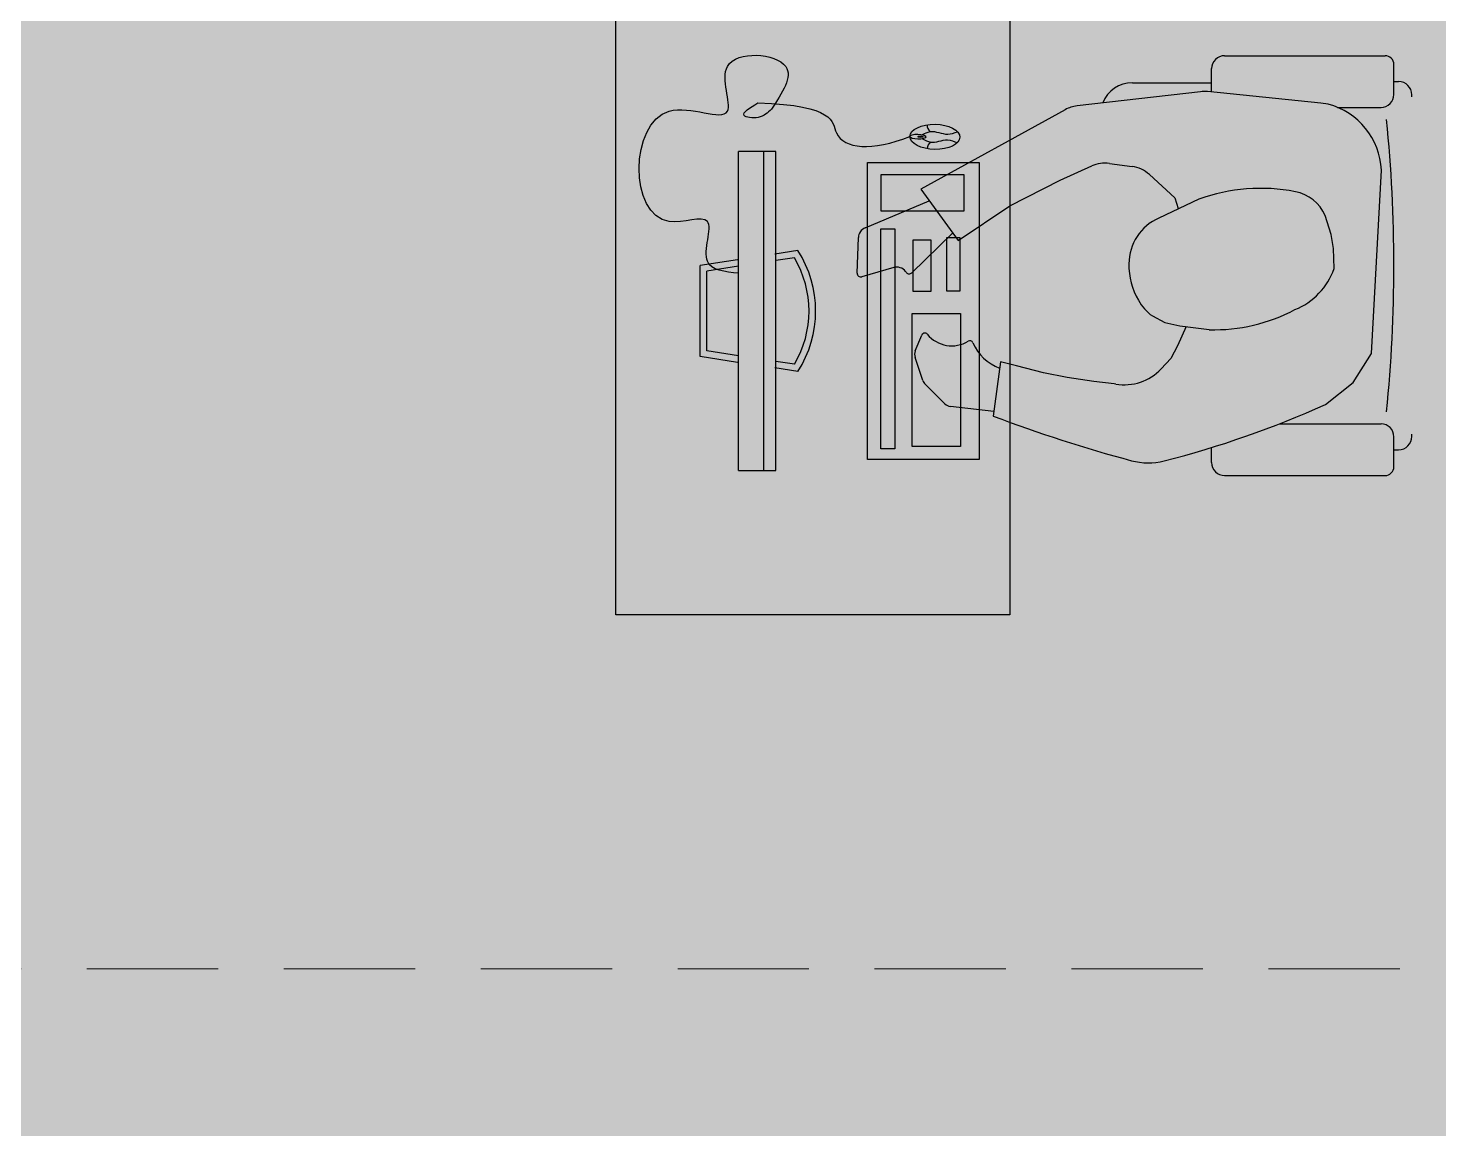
# Model space of a CAD drawing. Extents: x 11034434 to 11724204, y -4674497 to -3911811.
# Drawn here: x 11294931 to 11297080, y -4644385 to -4642710 of the extents above; entities that cross this region are included whole.
import ezdxf

# ---------------------------------------------------------------- set-up
doc = ezdxf.new("R2010")
doc.units = 0
doc.header["$MEASUREMENT"] = 0
doc.linetypes.add('HIDDEN', pattern=[0.375, 0.25, -0.125])
doc.layers.get('0').update_dxf_attribs({"color": 251, "linetype": 'CONTINUOUS'})
for name, color, linetype in [('BEAM', 251, 'CONTINUOUS'), ('HATCH', 251, 'CONTINUOUS'), ('HS', 251, 'CONTINUOUS')]:
    doc.layers.add(name, color=color, linetype=linetype)

msp = doc.modelspace()

# ---------------------------------------------------------------- hatches: boundary and pattern name
h = msp.add_hatch(color=256)
h.dxf.hatch_style = 1
edge = h.paths.add_edge_path()
edge.add_arc((11296313.84036042, -4642856.742873107), 13.2539179130793, 179.2598745010401, 229.4615277712808, ccw=False)
edge.add_ellipse((11296312.43441455, -4642874.902580813), major_axis=(38.00888260555163, -0.5258028167620996), ratio=0.5040939593623253, start_angle=468.5600004429119, end_angle=539.9999999930382)
edge.add_ellipse((11296286.45838957, -4642874.56269173), major_axis=(12.032857611418, -0.1859137336754344), ratio=0.3216880064047317, start_angle=1.1368683772161603e-13, end_angle=179.9999999586489, ccw=False)
edge.add_ellipse((11296286.45838957, -4642874.56269173), major_axis=(12.032857611418, -0.1859137336754344), ratio=0.3216880064047317, start_angle=179.9999999586489, end_angle=360, ccw=False)
edge.add_ellipse((11296312.43441455, -4642874.902580813), major_axis=(38.00888260555163, -0.5258028167620996), ratio=0.5040939593623253, start_angle=539.9999999930382, end_angle=612.3013535175419)
edge.add_arc((11296313.85899999, -4642893.186504807), 13.23356822491556, 128.5527937519682, 179.1747702921676, ccw=False)
edge.add_spline(control_points=[(11296305.61137066, -4642882.83740155), (11296313.9971631, -4642884.118709026), (11296328.44346566, -4642876.3978522), (11296341.68374401, -4642881.741969765), (11296346.54852407, -4642883.705520368)], knot_values=[0.4694720371276528, 0.4694720371276528, 0.4694720371276528, 0.4694720371276528, 1.407483953357447, 1.952313826482736, 1.952313826482736, 1.952313826482736, 1.952313826482736], degree=3, periodic=0)
edge.add_ellipse((11296312.43441455, -4642874.902580813), major_axis=(38.00888260555163, -0.5258028167620996), ratio=0.5040939593623253, start_angle=334.2319715187709, end_angle=385.7680284961758)
edge.add_spline(control_points=[(11296346.77897723, -4642867.046676793), (11296341.8648806, -4642868.871692962), (11296328.29915248, -4642873.909785427), (11296313.79321852, -4642865.550911838), (11296305.22586397, -4642866.815449277)], knot_values=[0.4506270724667458, 0.4506270724667458, 0.4506270724667458, 0.4506270724667458, 0.9954569455912964, 1.954670338081569, 1.954670338081569, 1.954670338081569, 1.954670338081569], degree=3, periodic=0)
h = msp.add_hatch(color=256)
h.dxf.hatch_style = 1
edge = h.paths.add_edge_path()
edge.add_ellipse((11296290.30954236, -4642874.74635471), major_axis=(4.098024485273234, -0.02806017541154832), ratio=0.2661020917250116, start_angle=0, end_angle=359.9999999999999)
h = msp.add_hatch(color=256)
h.dxf.hatch_style = 1
h.paths.add_polyline_path([(11296013.4486437, -4642897.180888363), (11296013.4486437, -4643383.180888098), (11296051.94456445, -4643383.180888098), (11296051.9445621, -4642897.18088818)])
h = msp.add_hatch(color=254)
h.dxf.hatch_style = 1
h.set_gradient(color1=(209, 209, 209), color2=(191, 191, 191), one_color=1, tint=0.75, name='INVCYLINDER')
h.paths.add_polyline_path([(11296070.1904852, -4643383.180888098), (11296051.94456445, -4643383.180888098), (11296051.9445621, -4642897.180888178), (11296070.1904852, -4642897.18088809)])
h = msp.add_hatch(color=256)
h.dxf.hatch_style = 1
h.paths.add_polyline_path([(11296230.63208733, -4642932.364436438), (11296230.63208733, -4642988.031259627), (11296356.47335861, -4642988.031259627), (11296356.47335861, -4642932.364436438)], flags=16)
h.paths.add_polyline_path([(11296277.66737508, -4643144.172094489), (11296277.66737508, -4643346.287254948), (11296351.35900264, -4643346.287254948), (11296351.35900264, -4643144.172094489)], flags=0)
h.paths.add_polyline_path([(11296229.91237528, -4643015.188528024), (11296229.91237527, -4643350.088862712), (11296251.33126268, -4643350.088862712), (11296251.33126268, -4643015.188528024)], flags=16)
h.paths.add_polyline_path([(11296209.56450852, -4642913.950368118), (11296209.56450852, -4643366.41140807), (11296379.96269035, -4643366.41140807), (11296379.96269035, -4642913.950368118)])
h.paths.add_polyline_path([(11296279.40868528, -4643031.823918518), (11296306.07815414, -4643031.823918518), (11296306.07815414, -4643110.59780083), (11296279.40868528, -4643110.59780083)], flags=0)
h.paths.add_polyline_path([(11296251.33126268, -4643350.088862712), (11296229.91237527, -4643350.088862712), (11296229.91237528, -4643015.188528024), (11296251.33126268, -4643015.188528024)], flags=0)
h.paths.add_polyline_path([(11296330.60460417, -4643028.132407188), (11296350.4202337, -4643028.132407188), (11296350.4202337, -4643110.183917616), (11296330.60460417, -4643110.183917616)], flags=16)
h.paths.add_polyline_path([(11296230.63208733, -4642988.031259627), (11296230.63208733, -4642932.364436438), (11296356.47335861, -4642932.364436438), (11296356.47335861, -4642988.031259627)], flags=0)
h.paths.add_polyline_path([(11296277.66737508, -4643144.172094489), (11296351.35900264, -4643144.172094489), (11296351.35900264, -4643346.287254948), (11296277.66737508, -4643346.287254948)], flags=16)
h.paths.add_polyline_path([(11296279.40868528, -4643031.823918518), (11296279.40868528, -4643110.59780083), (11296306.07815414, -4643110.59780083), (11296306.07815414, -4643031.823918518)], flags=16)
h = msp.add_hatch(color=254)
h.dxf.hatch_style = 1
h.set_gradient(color1=(209, 209, 209), color2=(191, 191, 191), one_color=1, tint=0.75, name='INVCYLINDER')
h.paths.add_polyline_path([(11296230.63208733, -4642932.364436438), (11296230.63208733, -4642988.031259627), (11296356.47335861, -4642988.031259627), (11296356.47335861, -4642932.364436438)])
h.paths.add_polyline_path([(11296277.66737508, -4643144.172094489), (11296277.66737508, -4643346.287254948), (11296351.35900264, -4643346.287254948), (11296351.35900264, -4643144.172094489)])
h.paths.add_polyline_path([(11296229.91237528, -4643015.188528024), (11296229.91237527, -4643350.088862712), (11296251.33126268, -4643350.088862712), (11296251.33126268, -4643015.188528024)])
h.paths.add_polyline_path([(11296279.40868528, -4643031.823918518), (11296279.40868528, -4643110.59780083), (11296306.07815414, -4643110.59780083), (11296306.07815414, -4643031.823918518)])
h.paths.add_polyline_path([(11296330.60460417, -4643028.132407188), (11296330.60460417, -4643110.183917616), (11296350.4202337, -4643110.183917616), (11296350.4202337, -4643028.132407188)])
h = msp.add_hatch(color=256)
h.dxf.hatch_style = 1
h.paths.add_polyline_path([(11296098.56140595, -4643059.180888092), (11296070.1904852, -4643063.476822613), (11296070.1904852, -4643216.884953575), (11296098.56140595, -4643221.180888096, 0.2729957282770792)])
edge = h.paths.add_edge_path()
edge.add_spline(control_points=[(11296013.4486437, -4643082.569514586), (11296001.65109135, -4643081.440073473), (11295989.85353899, -4643080.31063236), (11295980.79168833, -4643077.013618998)], knot_values=[0, 0, 0, 0, 28.67475405181993, 28.67475405181993, 28.67475405181993, 28.67475405181993], degree=3, periodic=0)
edge.add_line((11295980.79168833, -4643077.013618998), (11295964.82772295, -4643079.430888093))
edge.add_line((11295964.82772295, -4643079.430888093), (11295964.82772295, -4643200.930888093))
edge.add_line((11295964.82772295, -4643200.930888093), (11296013.4486437, -4643208.293084536))
edge.add_line((11296013.4486437, -4643208.293084536), (11296013.4486437, -4643082.569514586))
at = {"layer": 'HATCH', "ltscale": 500}
h = msp.add_hatch(color=251, dxfattribs=at)
h.dxf.hatch_style = 1
h.paths.add_polyline_path([(11284390.66743924, -4648801.970135776), (11284690.66743953, -4648801.970135776), (11284690.66743953, -4649701.970135774), (11284390.66743924, -4649701.970135774)])
h.paths.add_polyline_path([(11327800.66743947, -4652666.970135772), (11328700.66743918, -4652666.970135772), (11328700.66743918, -4652966.970135771), (11327800.66743947, -4652966.970135771)])
h.paths.add_polyline_path([(11302215.66743951, -4658731.970135761), (11302515.66743921, -4658731.970135761), (11302515.66743921, -4659631.971005393), (11302215.66743951, -4659631.971005393)])
h.paths.add_polyline_path([(11324600.66743918, -4658731.970135761), (11325200.66743918, -4658731.970135761), (11325200.66743918, -4659031.970135761), (11324600.66743918, -4659031.970135761)])
h.paths.add_polyline_path([(11280960.66743954, -4640611.970135786), (11281710.66743954, -4640611.970135786), (11281710.66743954, -4640911.970135787), (11280960.66743954, -4640911.970135787)])
h.paths.add_polyline_path([(11280960.66743954, -4644141.97013578), (11281860.66743954, -4644141.97013578), (11281860.66743954, -4644441.970135782), (11280960.66743954, -4644441.970135782)])
h.paths.add_polyline_path([(11317942.4065698, -4658631.970135763), (11318770.66743949, -4658631.970135763), (11318770.66743949, -4658931.970135761), (11317942.4065698, -4658931.970135761)])
h.paths.add_polyline_path([(11294185.66743952, -4658031.969266132), (11294485.66743952, -4658031.969266132), (11294485.66743952, -4658931.970135761), (11294185.66743952, -4658931.970135761)])
h.paths.add_polyline_path([(11288015.66743923, -4658181.969266132), (11288315.66743953, -4658181.969266132), (11288315.66743953, -4658931.970135761), (11288015.66743923, -4658931.970135761)])
h.paths.add_polyline_path([(11287690.66743953, -4658956.970135761), (11287990.66743953, -4658956.970135761), (11287990.66743953, -4659706.971005393), (11287690.66743953, -4659706.971005393)])
h.paths.add_polyline_path([(11280960.66743954, -4629741.970135801), (11281710.66743954, -4629741.970135801), (11281710.66743954, -4630041.970135801), (11280960.66743954, -4630041.970135801)])
h.paths.add_polyline_path([(11327800.66743947, -4629741.970135802), (11328700.66743917, -4629741.970135802), (11328700.66743917, -4630041.970135801), (11327800.66743947, -4630041.970135801)])
h.paths.add_polyline_path([(11280860.66743954, -4648801.970135776), (11281160.66743924, -4648801.970135776), (11281160.66743924, -4649701.970135774), (11280860.66743954, -4649701.970135774)])
h.paths.add_polyline_path([(11287690.66743953, -4658181.969266132), (11287990.66743953, -4658181.969266132), (11287990.66743953, -4658931.970135761), (11287690.66743953, -4658931.970135761)])
h.paths.add_polyline_path([(11327700.66743918, -4616011.970135822), (11328000.66743948, -4616011.970135822), (11328000.66743948, -4615033.70926629), (11327700.66743918, -4615033.70926629)])
h.paths.add_polyline_path([(11280960.66743954, -4637011.970135792), (11281710.66743954, -4637011.970135792), (11281710.66743954, -4637311.970135792), (11280960.66743954, -4637311.970135792)])
h.paths.add_polyline_path([(11309415.6674395, -4658731.970135761), (11309715.6674395, -4658731.970135761), (11309715.6674395, -4659631.971005393), (11309415.6674395, -4659631.971005393)])
h.paths.add_polyline_path([(11327800.66743947, -4609781.970135829), (11328700.66743918, -4609781.970135829), (11328700.66743918, -4610081.970135828), (11327800.66743947, -4610081.970135828)])
h.paths.add_polyline_path([(11327800.66743947, -4626141.970135807), (11328700.66743917, -4626141.970135807), (11328700.66743917, -4626441.970135807), (11327800.66743947, -4626441.970135807)])
h.paths.add_polyline_path([(11280960.66743954, -4633411.970135795), (11281710.66743954, -4633411.970135795), (11281710.66743954, -4633711.970135797), (11280960.66743954, -4633711.970135797)])
h.paths.add_polyline_path([(11313015.6674392, -4652701.97013577), (11313315.6674395, -4652701.97013577), (11313315.6674395, -4653601.971005402), (11313015.6674392, -4653601.971005402)])
h.paths.add_polyline_path([(11327800.66743947, -4633411.970135797), (11328700.66743918, -4633411.970135797), (11328700.66743918, -4633711.970135797), (11327800.66743947, -4633711.970135797)])
h.paths.add_polyline_path([(11286005.66743953, -4619011.970135817), (11286305.66743923, -4619011.970135817), (11286305.66743923, -4619611.971005449), (11286005.66743953, -4619611.971005449)])
h.paths.add_polyline_path([(11280960.66743958, -4619011.970135817), (11281860.66743954, -4619011.970135817), (11281860.66743954, -4619311.970135817), (11280960.66743958, -4619311.970135817)])
h.paths.add_polyline_path([(11327800.66743948, -4619011.970135817), (11328600.66743918, -4619011.970135817), (11328600.66743918, -4619311.970135817), (11327800.66743948, -4619311.970135817)])
h.paths.add_polyline_path([(11324600.66743918, -4647741.970135778), (11325299.56749608, -4647741.970135778), (11325299.56749608, -4648041.970135776), (11324600.66743918, -4648041.970135776)])
h.paths.add_polyline_path([(11321770.66743948, -4658631.970135763), (11322598.92830886, -4658631.970135763), (11322598.92830886, -4658931.970135761), (11321770.66743948, -4658931.970135761)])
h.paths.add_polyline_path([(11327800.66743947, -4640611.970135788), (11328700.66743918, -4640611.970135788), (11328700.66743918, -4640911.970135787), (11327800.66743947, -4640911.970135787)])
h.paths.add_polyline_path([(11286005.66743953, -4615411.969266192), (11286305.66743923, -4615411.969266192), (11286305.66743923, -4616011.97013582), (11286005.66743953, -4616011.97013582)])
h.paths.add_polyline_path([(11286330.66743983, -4615411.969266192), (11286630.66743953, -4615411.969266192), (11286630.66743953, -4616011.97013582), (11286330.66743983, -4616011.97013582)])
h.paths.add_polyline_path([(11282340.66743953, -4615111.96926634), (11282640.66743923, -4615111.96926634), (11282640.66743923, -4616011.970135822), (11282340.66743953, -4616011.970135822)])
h.paths.add_polyline_path([(11327800.66743947, -4658631.970135763), (11328700.66743917, -4658631.970135763), (11328700.66743917, -4658931.970135761), (11327800.66743947, -4658931.970135761)])
h.paths.add_polyline_path([(11300450.66743922, -4607481.96926635), (11300750.66743892, -4607481.96926635), (11300750.66743892, -4608381.970135832), (11300450.66743922, -4608381.970135832)])
h.paths.add_polyline_path([(11306480.6674392, -4607481.969266349), (11306780.6674389, -4607481.969266349), (11306780.6674389, -4608381.97013583), (11306480.6674392, -4608381.97013583)])
h.paths.add_polyline_path([(11284390.66743924, -4658181.969266132), (11284690.66743953, -4658181.969266132), (11284690.66743953, -4658931.970135761), (11284390.66743924, -4658931.970135761)])
h.paths.add_polyline_path([(11286330.66743983, -4619011.970135817), (11286630.66743953, -4619011.970135817), (11286630.66743953, -4619611.971005449), (11286330.66743983, -4619611.971005449)])
h.paths.add_polyline_path([(11297150.66743952, -4607481.969266349), (11297450.66743922, -4607481.969266349), (11297450.66743922, -4608381.970135832), (11297150.66743952, -4608381.970135832)])
h.paths.add_polyline_path([(11282340.66743953, -4609231.969266348), (11282640.66743924, -4609231.969266348), (11282640.66743924, -4609981.970135829), (11282340.66743953, -4609981.970135829)])
h.paths.add_polyline_path([(11286005.66743953, -4622611.970135812), (11286305.66743923, -4622611.970135812), (11286305.66743923, -4623211.971005443), (11286005.66743953, -4623211.971005443)])
h.paths.add_polyline_path([(11286330.66743983, -4623211.971005443), (11286630.66743953, -4623211.971005443), (11286630.66743953, -4622611.970135814), (11286330.66743983, -4622611.970135814)])
h.paths.add_polyline_path([(11284390.66743924, -4643691.970135782), (11284690.66743953, -4643691.970135782), (11284690.66743953, -4644441.97013578), (11284390.66743924, -4644441.97013578)])
h.paths.add_polyline_path([(11286005.66743953, -4609231.969266348), (11286305.66743923, -4609231.969266348), (11286305.66743923, -4609981.970135829), (11286005.66743953, -4609981.970135829)])
h.paths.add_polyline_path([(11283940.6665696, -4658956.970135761), (11284690.66743953, -4658956.970135761), (11284690.66743953, -4659256.970135761), (11283940.6665696, -4659256.970135761)])
h.paths.add_polyline_path([(11313015.6674392, -4658731.970135761), (11313315.66743949, -4658731.970135761), (11313315.66743949, -4659631.971005393), (11313015.6674392, -4659631.971005393)])
h.paths.add_polyline_path([(11284390.66743924, -4652701.970135771), (11284690.66743953, -4652701.970135771), (11284690.66743953, -4653451.971005401), (11284390.66743924, -4653451.971005401)])
h.paths.add_polyline_path([(11305815.6674395, -4658731.970135761), (11306115.6674395, -4658731.970135761), (11306115.6674395, -4659631.971005393), (11305815.6674395, -4659631.971005393)])
h.paths.add_polyline_path([(11327800.66743947, -4622611.970135814), (11328700.66743918, -4622611.970135814), (11328700.66743918, -4622911.970135813), (11327800.66743947, -4622911.970135813)])
h.paths.add_polyline_path([(11280960.66743954, -4626141.970135807), (11281710.66743954, -4626141.970135807), (11281710.66743954, -4626441.970135807), (11280960.66743954, -4626441.970135807)])
h.paths.add_polyline_path([(11321770.66743948, -4658956.970135761), (11322370.66830911, -4658956.970135761), (11322370.66830911, -4659256.970135761), (11321770.66743948, -4659256.970135761)])
h.paths.add_polyline_path([(11280685.66700472, -4658956.970135761), (11281435.66787405, -4658956.970135761), (11281435.66787405, -4659256.970135761), (11280685.66700472, -4659256.970135761)])
h.paths.add_polyline_path([(11318170.66656956, -4658956.970135761), (11318770.66743949, -4658956.970135761), (11318770.66743949, -4659256.970135761), (11318170.66656956, -4659256.970135761)])
h.paths.add_polyline_path([(11281860.66743954, -4622611.970135812), (11280960.66743988, -4622611.970135812), (11280960.66743988, -4622911.970135812), (11281860.66743954, -4622911.970135812)])
h.paths.add_polyline_path([(11294185.66743952, -4652701.97013577), (11294485.66743952, -4652701.97013577), (11294485.66743952, -4653601.971005401), (11294185.66743952, -4653601.971005401)])
h.paths.add_polyline_path([(11298615.66743951, -4658731.970135761), (11298915.66743951, -4658731.970135761), (11298915.66743951, -4659631.971005393), (11298615.66743951, -4659631.971005393)])
h.paths.add_polyline_path([(11318470.66743919, -4652701.970135772), (11318770.66743949, -4652701.970135772), (11318770.66743949, -4653601.971005402), (11318470.66743919, -4653601.971005402)])
h.paths.add_polyline_path([(11327800.66743947, -4644141.970135782), (11328700.66743917, -4644141.970135782), (11328700.66743917, -4644441.970135782), (11327800.66743947, -4644441.970135782)])
h.paths.add_polyline_path([(11327800.66743947, -4649401.970135775), (11328778.92830886, -4649401.970135775), (11328778.92830886, -4649701.970135774), (11327800.66743947, -4649701.970135774)])
h.paths.add_polyline_path([(11288760.66743953, -4609081.969266199), (11289060.66743953, -4609081.969266199), (11289060.66743953, -4609981.970135829), (11288760.66743953, -4609981.970135829)])
edge = h.paths.add_edge_path()
edge.add_line((11309265.6674392, -4609081.969266342), (11309265.6674392, -4609981.970135828))
edge.add_line((11321770.66743948, -4649701.970135774), (11322748.92830916, -4649701.970135774))
edge.add_line((11287690.66743953, -4643691.970135782), (11287690.66743953, -4644441.970135782))
edge.add_line((11309565.6674395, -4616011.97013582), (11309565.6674395, -4615111.96926634))
edge.add_line((11287990.66743953, -4653451.971005401), (11287990.66743953, -4652701.970135771))
edge.add_line((11288015.66743923, -4652701.970135771), (11288015.66743923, -4653451.971005401))
h.paths.add_polyline_path([(11306480.6674395, -4649401.970135774), (11307380.66830883, -4649401.970135774), (11307380.66830883, -4649701.970135774), (11306480.6674395, -4649701.970135774)], flags=17)
h.paths.add_polyline_path([(11291120.66743923, -4648801.970135776), (11291420.66743952, -4648801.970135776), (11291420.66743952, -4649701.970135581), (11291120.66743923, -4649701.970135581)], flags=17)
h.paths.add_polyline_path([(11288015.66743923, -4648951.970135775), (11288315.66743953, -4648951.970135775), (11288315.66743953, -4649701.970135774), (11288015.66743923, -4649701.970135774)], flags=17)
h.paths.add_polyline_path([(11288015.66743923, -4652701.970135771), (11288315.66743953, -4652701.970135771), (11288315.66743953, -4653451.971005401), (11288015.66743923, -4653451.971005401)], flags=17)
h.paths.add_polyline_path([(11296472.40656984, -4649401.970135775), (11297450.66743922, -4649401.970135775), (11297450.66743922, -4649701.970135774), (11296472.40656984, -4649701.970135774)], flags=17)
h.paths.add_polyline_path([(11298276.53700482, -4652701.970135771), (11299254.79787421, -4652701.970135771), (11299254.79787421, -4653001.970135771), (11298276.53700482, -4653001.970135771)], flags=17)
h.paths.add_polyline_path([(11311840.66657016, -4649401.970135775), (11312740.6674395, -4649401.970135775), (11312740.6674395, -4649701.970135774), (11311840.66657016, -4649701.970135774)], flags=17)
h.paths.add_polyline_path([(11300450.66743921, -4649401.970135774), (11301428.92830889, -4649401.970135774), (11301428.92830889, -4649701.970135774), (11300450.66743921, -4649701.970135774)], flags=17)
h.paths.add_polyline_path([(11317870.66656986, -4649401.970135775), (11318770.66743949, -4649401.970135775), (11318770.66743949, -4649701.970135774), (11317870.66656986, -4649701.970135774)], flags=17)
h.paths.add_polyline_path([(11287690.66743953, -4648951.970135775), (11287990.66743953, -4648951.970135775), (11287990.66743953, -4649701.970135774), (11287690.66743953, -4649701.970135774)], flags=17)
h.paths.add_polyline_path([(11287690.66743953, -4652701.970135771), (11287990.66743953, -4652701.970135771), (11287990.66743953, -4653451.971005401), (11287690.66743953, -4653451.971005401)], flags=17)
h.paths.add_polyline_path([(11311840.66657016, -4622611.970135814), (11312740.6674395, -4622611.970135814), (11312740.6674395, -4622911.970135812), (11311840.66657016, -4622911.970135812)], flags=17)
h.paths.add_polyline_path([(11306480.6674395, -4615411.969266192), (11306780.6674395, -4615411.969266192), (11306780.6674395, -4616011.97013582), (11306480.6674395, -4616011.97013582)], flags=16)
h.paths.add_polyline_path([(11306480.6674395, -4629741.970135802), (11307380.66830884, -4629741.970135802), (11307380.66830884, -4630041.970135801), (11306480.6674395, -4630041.970135801)], flags=17)
h.paths.add_polyline_path([(11303250.66743951, -4613551.970135825), (11303850.66830914, -4613551.970135825), (11303850.66830914, -4613851.970135825), (11303250.66743951, -4613851.970135825)], flags=17)
h.paths.add_polyline_path([(11303250.66743951, -4615711.97013582), (11303850.66830914, -4615711.97013582), (11303850.66830914, -4616011.97013582), (11303250.66743951, -4616011.97013582)], flags=16)
h.paths.add_polyline_path([(11311840.66657016, -4644141.970135782), (11312740.6674395, -4644141.970135782), (11312740.6674395, -4644441.97013578), (11311840.66657016, -4644441.97013578)], flags=17)
h.paths.add_polyline_path([(11287690.66743953, -4643691.970135782), (11287990.66743953, -4643691.970135782), (11287990.66743953, -4644441.970135782), (11287690.66743953, -4644441.970135782)], flags=17)
h.paths.add_polyline_path([(11297450.66743923, -4633711.97013582), (11296550.66656989, -4633711.97013582), (11296550.66656989, -4633411.970135798), (11297450.66743923, -4633411.970135798)], flags=17)
h.paths.add_polyline_path([(11290520.66656989, -4640611.970135788), (11291420.66743952, -4640611.970135788), (11291420.66743952, -4640911.970135787), (11290520.66656989, -4640911.970135787)], flags=17)
h.paths.add_polyline_path([(11297150.66743952, -4643841.970135784), (11297450.66743922, -4643841.970135784), (11297450.66743922, -4644741.970135782), (11297150.66743952, -4644741.970135782)], flags=17)
h.paths.add_polyline_path([(11290520.66656989, -4644141.970135782), (11291420.66743952, -4644141.970135782), (11291420.66743952, -4644441.970135782), (11290520.66656989, -4644441.970135782)], flags=17)
h.paths.add_polyline_path([(11306480.6674395, -4640611.970135788), (11307380.66830883, -4640611.970135788), (11307380.66830883, -4640911.970135787), (11306480.6674395, -4640911.970135787)], flags=17)
h.paths.add_polyline_path([(11288015.66743923, -4643691.970135782), (11288315.66743953, -4643691.970135782), (11288315.66743953, -4644441.970135782), (11288015.66743923, -4644441.970135782)], flags=17)
h.paths.add_polyline_path([(11290520.66656989, -4637011.970135792), (11291420.66743952, -4637011.970135792), (11291420.66743952, -4637311.970135792), (11290520.66656989, -4637311.970135792)], flags=17)
h.paths.add_polyline_path([(11311840.66657017, -4626141.970135807), (11312740.6674395, -4626141.970135807), (11312740.6674395, -4626441.970135807), (11311840.66657017, -4626441.970135807)], flags=17)
h.paths.add_polyline_path([(11311840.66657016, -4637011.970135792), (11312740.6674395, -4637011.970135792), (11312740.6674395, -4637311.970135792), (11311840.66657016, -4637311.970135792)], flags=17)
h.paths.add_polyline_path([(11311840.66657016, -4633411.970135796), (11312740.6674395, -4633411.970135796), (11312740.6674395, -4633711.970135797), (11311840.66657016, -4633711.970135797)], flags=17)
h.paths.add_polyline_path([(11315340.66743949, -4647741.970135778), (11315940.66743949, -4647741.970135778), (11315940.66743949, -4648041.970135778), (11315340.66743949, -4648041.970135778)], flags=17)
h.paths.add_polyline_path([(11321770.66743948, -4629741.970135802), (11322670.66830882, -4629741.970135802), (11322670.66830882, -4630041.970135801), (11321770.66743948, -4630041.970135801)], flags=17)
h.paths.add_polyline_path([(11317870.66656986, -4629741.970135802), (11318770.66743949, -4629741.970135802), (11318770.66743949, -4630041.970135801), (11317870.66656986, -4630041.970135801)], flags=17)
h.paths.add_polyline_path([(11300450.66743922, -4636711.970135792), (11300750.66743951, -4636711.970135792), (11300750.66743951, -4637611.97013579), (11300450.66743922, -4637611.97013579)], flags=17)
h.paths.add_polyline_path([(11306480.6674395, -4637011.970135792), (11307380.66830884, -4637011.970135792), (11307380.66830884, -4637311.970135792), (11306480.6674395, -4637311.970135792)], flags=17)
h.paths.add_polyline_path([(11321770.66743948, -4649401.970135775), (11322748.92830916, -4649401.970135775), (11322748.92830916, -4649701.970135774), (11321770.66743948, -4649701.970135774)], flags=17)
h.paths.add_polyline_path([(11297150.66743952, -4636711.970135792), (11297450.66743922, -4636711.970135792), (11297450.66743922, -4637611.97013579), (11297150.66743952, -4637611.97013579)], flags=17)
h.paths.add_polyline_path([(11318470.66743919, -4636711.970135792), (11318770.66743949, -4636711.970135792), (11318770.66743949, -4637611.970135792), (11318470.66743919, -4637611.970135792)], flags=17)
h.paths.add_polyline_path([(11300450.66743921, -4629741.970135801), (11301350.66830914, -4629741.970135801), (11301350.66830914, -4630041.970135802), (11300450.66743921, -4630041.970135802)], flags=17)
h.paths.add_polyline_path([(11313568.16743949, -4615711.970135822), (11314468.16743949, -4615711.970135822), (11314468.16743949, -4616011.97013582), (11313568.16743949, -4616011.97013582)], flags=17)
h.paths.add_polyline_path([(11317870.66743919, -4615711.970135822), (11318770.66743949, -4615711.970135822), (11318770.66743949, -4616011.97013582), (11317870.66743919, -4616011.97013582)], flags=17)
h.paths.add_polyline_path([(11321770.66743948, -4615711.970135822), (11322670.66743948, -4615711.970135822), (11322670.66743948, -4616011.970135827), (11321770.66743948, -4616011.970135827)], flags=17)
h.paths.add_polyline_path([(11306480.6674395, -4633411.970135797), (11307380.66830884, -4633411.970135797), (11307380.66830884, -4633711.970135797), (11306480.6674395, -4633711.970135797)], flags=17)
h.paths.add_polyline_path([(11300450.66743921, -4633411.970135795), (11301350.66830914, -4633411.970135795), (11301350.66830914, -4633711.970135796), (11300450.66743921, -4633711.970135796)], flags=17)
h.paths.add_polyline_path([(11294020.66743952, -4647741.970135776), (11294620.66743922, -4647741.970135776), (11294620.66743922, -4648041.970135776), (11294020.66743952, -4648041.970135776)], flags=17)
h.paths.add_polyline_path([(11306480.6674392, -4622611.970135814), (11307380.66830884, -4622611.970135814), (11307380.66830884, -4622911.970135812), (11306480.6674392, -4622911.970135812)], flags=17)
h.paths.add_polyline_path([(11290520.66656989, -4633411.970135797), (11291420.66743952, -4633411.970135797), (11291420.66743952, -4633711.970135797), (11290520.66656989, -4633711.970135797)], flags=17)
h.paths.add_polyline_path([(11321770.66743948, -4633411.970135797), (11322670.66830882, -4633411.970135797), (11322670.66830882, -4633711.970135797), (11321770.66743948, -4633711.970135797)], flags=17)
h.paths.add_polyline_path([(11317870.66656986, -4633411.970135797), (11318770.66743949, -4633411.970135797), (11318770.66743949, -4633711.970135797), (11317870.66656986, -4633711.970135797)], flags=17)
h.paths.add_polyline_path([(11321770.66743948, -4636711.970135792), (11322070.66743948, -4636711.970135792), (11322070.66743948, -4637611.970135792), (11321770.66743948, -4637611.970135792)], flags=17)
h.paths.add_polyline_path([(11300450.66743921, -4640311.970156673), (11300750.66743951, -4640311.970156673), (11300750.66743951, -4641211.970135786), (11300450.66743921, -4641211.970135786)], flags=17)
h.paths.add_polyline_path([(11321770.66743949, -4643841.970135784), (11322070.66743948, -4643841.970135784), (11322070.66743948, -4644741.970135782), (11321770.66743949, -4644741.970135782)], flags=17)
h.paths.add_polyline_path([(11306480.6674395, -4626141.970135807), (11307380.66830884, -4626141.970135807), (11307380.66830884, -4626441.970135807), (11306480.6674395, -4626441.970135807)], flags=17)
h.paths.add_polyline_path([(11318470.66743919, -4625841.970135807), (11318770.66743949, -4625841.970135807), (11318770.66743949, -4626741.970135807), (11318470.66743919, -4626741.970135807)], flags=17)
h.paths.add_polyline_path([(11321770.66743948, -4625841.970135807), (11322070.66743948, -4625841.970135807), (11322070.66743948, -4626741.970135807), (11321770.66743948, -4626741.970135807)], flags=17)
h.paths.add_polyline_path([(11296550.66656989, -4629741.970135802), (11297450.66743922, -4629741.970135802), (11297450.66743922, -4630041.970135801), (11296550.66656989, -4630041.970135801)], flags=17)
h.paths.add_polyline_path([(11311645.36303722, -4629741.771446085), (11312740.6674395, -4629741.970135802), (11312740.6674395, -4630041.970135803), (11311645.36303722, -4630041.771446086)], flags=17)
h.paths.add_polyline_path([(11290520.66656989, -4629741.970135802), (11291420.66743952, -4629741.970135802), (11291420.66743952, -4630041.970135801), (11290520.66656989, -4630041.970135801)], flags=17)
h.paths.add_polyline_path([(11305476.53700481, -4652701.97013577), (11306454.7978739, -4652701.97013577), (11306454.7978739, -4653001.970135771), (11305476.53700481, -4653001.970135771)], flags=17)
h.paths.add_polyline_path([(11297150.66743952, -4640311.970135788), (11297450.66743922, -4640311.970135788), (11297450.66743922, -4641211.970135786), (11297150.66743952, -4641211.970135786)], flags=17)
h.paths.add_polyline_path([(11293005.66743952, -4609981.970135829), (11293305.66743923, -4609981.970135829), (11293305.66743923, -4609181.969266199), (11293005.66743952, -4609181.969266199)], flags=17)
h.paths.add_polyline_path([(11321770.66743948, -4622311.970135812), (11322070.66743948, -4622311.970135812), (11322070.66743948, -4623211.970135812), (11321770.66743948, -4623211.970135812)], flags=17)
h.paths.add_polyline_path([(11297150.66743952, -4612951.969266342), (11297450.66743922, -4612951.969266342), (11297450.66743922, -4613851.970135825), (11297150.66743952, -4613851.970135825)], flags=17)
h.paths.add_polyline_path([(11311840.66657016, -4619011.970135817), (11312740.6674395, -4619011.970135817), (11312740.6674395, -4619311.970135817), (11311840.66657016, -4619311.970135817)], flags=17)
h.paths.add_polyline_path([(11306480.6674395, -4612951.969266342), (11306780.6674392, -4612951.969266342), (11306780.6674392, -4613851.970135825), (11306480.6674395, -4613851.970135825)], flags=17)
h.paths.add_polyline_path([(11293005.66743952, -4615111.96926634), (11293305.66743922, -4615111.96926634), (11293305.66743922, -4616011.97013582), (11293005.66743952, -4616011.97013582)], flags=17)
h.paths.add_polyline_path([(11309265.6674395, -4615111.96926634), (11309565.6674392, -4615111.96926634), (11309565.66743891, -4616011.970135847), (11309265.66743921, -4616011.970135847)], flags=16)
h.paths.add_polyline_path([(11290520.66656989, -4619011.970135817), (11291420.66743952, -4619011.970135817), (11291420.66743952, -4619311.970135817), (11290520.66656989, -4619311.970135817)], flags=17)
h.paths.add_polyline_path([(11300450.66743922, -4619011.970135817), (11301095.66743951, -4619011.970135817), (11301095.66743951, -4619311.970135817), (11300450.66743922, -4619311.970135817)], flags=17)
h.paths.add_polyline_path([(11288760.66743953, -4615111.96926634), (11289060.66743923, -4615111.96926634), (11289060.66743923, -4616011.970135822), (11288760.66743953, -4616011.970135822)], flags=17)
h.paths.add_polyline_path([(11318470.66743919, -4609081.969266348), (11318770.66743889, -4609081.969266348), (11318770.66743889, -4609981.970135828), (11318470.66743919, -4609981.970135828)], flags=17)
h.paths.add_polyline_path([(11297150.66743952, -4615111.96926634), (11297450.66743922, -4615111.96926634), (11297450.66743922, -4616011.97013582), (11297150.66743952, -4616011.97013582)], flags=17)
h.paths.add_polyline_path([(11313868.1674392, -4609081.969266348), (11314168.1674389, -4609081.969266348), (11314168.1674389, -4609981.970135828), (11313868.1674392, -4609981.970135828)], flags=17)
h.paths.add_polyline_path([(11321770.66743948, -4619011.970135817), (11322670.66830882, -4619011.970135817), (11322670.66830882, -4619311.970135817), (11321770.66743948, -4619311.970135817)], flags=17)
h.paths.add_polyline_path([(11297150.66743952, -4625841.970135807), (11297450.66743922, -4625841.970135807), (11297450.66743922, -4626741.970135807), (11297150.66743952, -4626741.970135807)], flags=17)
h.paths.add_polyline_path([(11290520.66656989, -4622611.970135812), (11291420.66743952, -4622611.970135812), (11291420.66743952, -4622911.970135812), (11290520.66656989, -4622911.970135812)], flags=17)
h.paths.add_polyline_path([(11309265.6674392, -4609081.969266342), (11309565.6674389, -4609081.969266342), (11309565.6674389, -4609981.970135825), (11309265.6674392, -4609981.970135825)], flags=17)
h.paths.add_polyline_path([(11317870.66656985, -4619011.970135817), (11318770.6674395, -4619011.970135817), (11318770.66743952, -4619311.970135817), (11317870.66656986, -4619311.970135817)], flags=17)
h.paths.add_polyline_path([(11321770.66743949, -4609081.969266348), (11322070.66743919, -4609081.969266348), (11322070.66743919, -4609981.970135828), (11321770.66743949, -4609981.970135828)], flags=17)
h.paths.add_polyline_path([(11309076.53700451, -4652701.970135771), (11310054.79787419, -4652701.970135771), (11310054.79787419, -4653001.970135771), (11309076.53700451, -4653001.970135771)], flags=17)
h.paths.add_polyline_path([(11306480.6674395, -4619011.970135817), (11307380.66830884, -4619011.970135817), (11307380.66830884, -4619311.970135817), (11306480.6674395, -4619311.970135817)], flags=17)
h.paths.add_polyline_path([(11306480.6674392, -4644141.970135782), (11307380.66830883, -4644141.970135782), (11307380.66830883, -4644441.970135782), (11306480.6674392, -4644441.970135782)], flags=17)
h.paths.add_polyline_path([(11300450.66743922, -4622311.970135812), (11300750.66743951, -4622311.970135812), (11300750.66743951, -4623211.970135812), (11300450.66743922, -4623211.970135812)], flags=17)
h.paths.add_polyline_path([(11311840.66657016, -4640611.970135788), (11312740.6674395, -4640611.970135788), (11312740.6674395, -4640911.970135787), (11311840.66657016, -4640911.970135787)], flags=17)
h.paths.add_polyline_path([(11297150.66743952, -4623211.970135812), (11297450.66743921, -4623211.970135812), (11297450.66743921, -4622314.395516587), (11297150.66743952, -4622314.395516587)], flags=17)
h.paths.add_polyline_path([(11318470.66743919, -4640311.970135788), (11318770.66743949, -4640311.970135788), (11318770.66743949, -4641211.970135786), (11318470.66743919, -4641211.970135786)], flags=17)
h.paths.add_polyline_path([(11300450.66743922, -4643841.970135784), (11300750.66743951, -4643841.970135784), (11300750.66743951, -4644741.970135782), (11300450.66743922, -4644741.970135782)], flags=17)
h.paths.add_polyline_path([(11321770.66743948, -4640311.970135788), (11322070.66743948, -4640311.970135788), (11322070.66743948, -4641211.970135786), (11321770.66743948, -4641211.970135786)], flags=17)
h.paths.add_polyline_path([(11296472.40656984, -4619011.970135817), (11297450.66743922, -4619011.970135817), (11297450.66743922, -4619311.970135817), (11296472.40656984, -4619311.970135817)], flags=17)
h.paths.add_polyline_path([(11318470.66743919, -4643841.970135782), (11318770.66743949, -4643841.970135782), (11318770.66743949, -4644741.970135782), (11318470.66743919, -4644741.970135782)], flags=17)
h.paths.add_polyline_path([(11300450.66743922, -4625841.970135807), (11300750.66743951, -4625841.970135807), (11300750.66743951, -4626741.970135807), (11300450.66743922, -4626741.970135807)], flags=17)
h.paths.add_polyline_path([(11290520.66656989, -4626141.970135807), (11291420.66743923, -4626141.970135807), (11291420.66743923, -4626441.970135807), (11290520.66656989, -4626441.970135807)], flags=17)
h.paths.add_polyline_path([(11318470.66743919, -4622311.970135812), (11318770.66743949, -4622311.970135812), (11318770.66743949, -4623211.970135812), (11318470.66743919, -4623211.970135812)], flags=17)
h.paths.add_polyline_path([(11322070.66743948, -4652759.125658302), (11321770.66743948, -4652759.125728945), (11321770.66743948, -4653680.231005302), (11322070.66743948, -4653680.231005302)])
at = {"layer": 'HS', "lineweight": -3, "ltscale": 500}
h = msp.add_hatch(color=256, dxfattribs=at)
h.dxf.hatch_style = 1
h.paths.add_polyline_path([(11297150.66743952, -4644441.970135782), (11297150.66743952, -4644326.970135782), (11291420.6674393, -4644326.970135782), (11291420.66743989, -4644441.970135782)])

# ---------------------------------------------------------------- linework, layer by layer
at = {"lineweight": 25, "ltscale": 500}
for p, q in [((11295826.48901686, -4643602.646359187, 0.0013075880851829), (11295826.48901686, -4641302.787940027, 0.0013075880851829)), ((11296426.48901686, -4641302.787940027, 0.0013075880851829), (11296426.48901686, -4643602.646359187, 0.0013075880851829)), ((11296426.48901686, -4643602.646359187, 0.0013075880851829), (11295826.48901686, -4643602.646359187, 0.0013075880851829))]:
    msp.add_line(p, q, dxfattribs=at)
at = {"lineweight": 25}
for p, q in [((11296753.71071472, -4642751.376245717, 0.0026151761703659), (11296998.18592416, -4642751.376245717, 0.0026151761703659)), ((11296734.038691, -4642806.779762328, 0.0026151761703659), (11296734.038691, -4642771.048269436, 0.0026151761703659)), ((11297011.61288689, -4642810.504497845, 0.0026151761703659), (11297011.61288689, -4642764.803208452, 0.0026151761703659)), ((11296613.35073682, -4642792.577240676, 0.0026151761703659), (11296734.038691, -4642792.577240676, 0.0026151761703659)), ((11297011.61288689, -4642790.720293157, 0.0026151761703659), (11297018.81430913, -4642790.720293157, 0.0026151761703659)), ((11296717.01489137, -4642806.189625377, 0.0026151761703659), (11296529.02701474, -4642827.829373965, 0.0026151761703659)), ((11296900.52985148, -4642823.89674928, 0.0026151761703659), (11296727.66868897, -4642806.124861242, 0.0026151761703659)), ((11297039.00094737, -4642814.255428792, 0.0026151761703659), (11297039.00094737, -4642810.906931397, 0.0026151761703659)), ((11296510.92753508, -4642833.606986146, 0.0026151761703659), (11296290.92675705, -4642954.758996887, 0.0026151761703659)), ((11296911.61314722, -4642825.295511398, 0.0026151761703659), (11296900.52985148, -4642823.89674928, 0.0026151761703659)), ((11296925.7525806, -4642830.064340597, 0.0026151761703659), (11296992.05304414, -4642830.064340597, 0.0026151761703659)), ((11296013.4486437, -4643383.180888098, 0.0026151761703659), (11296013.4486437, -4642897.18088809, 0.0026151761703659)), ((11296070.1904852, -4642897.18088809, 0.0026151761703659), (11296013.4486437, -4642897.180888363, 0.0026151761703659)), ((11296051.94456445, -4643383.180888098, 0.0026151761703659), (11296051.9445621, -4642897.180888227, 0.0026151761703659)), ((11296070.1904852, -4643383.180888098, 0.0026151761703659), (11296070.1904852, -4642897.18088809, 0.0026151761703659)), ((11296209.56450852, -4643366.41140807, 0.0026151761703659), (11296209.56450852, -4642913.950368118, 0.0026151761703659)), ((11296209.56450852, -4642913.950368118, 0.0026151761703659), (11296379.96269035, -4642913.950368118, 0.0026151761703659)), ((11296379.96269035, -4642913.950368118, 0.0026151761703659), (11296379.96269035, -4643366.41140807, 0.0026151761703659)), ((11296503.16760687, -4642941.10860191, 0.0026151761703659), (11296551.27490061, -4642919.247984136, 0.0026151761703659)), ((11296578.25712344, -4642915.291820837, 0.0026151761703659), (11296612.7139571, -4642919.984271443, 0.0026151761703659)), ((11296230.63208733, -4642988.031259627, 0.0026151761703659), (11296230.63208733, -4642932.364436438, 0.0026151761703659)), ((11296230.63208733, -4642932.364436438, 0.0026151761703659), (11296356.47335861, -4642932.364436438, 0.0026151761703659)), ((11296356.47335861, -4642932.364436438, 0.0026151761703659), (11296356.47335861, -4642988.031259627, 0.0026151761703659)), ((11296426.53157965, -4642980.210290475, 0.0026151761703659), (11296503.16760687, -4642941.10860191, 0.0026151761703659)), ((11296639.37833526, -4642932.524118816, 0.0026151761703659), (11296677.72841661, -4642967.811971812, 0.0026151761703659)), ((11296977.48833181, -4643205.038236989, 0.0026151761703659), (11296992.69263436, -4642925.476834986, 0.0026151761703659)), ((11296290.92675705, -4642954.758996887, 0.0026151761703659), (11296347.77629073, -4643032.801147465, 0.0026151761703659)), ((11296206.2804324, -4643013.297684405, 0.0026151761703659), (11296303.56638265, -4642972.501317418, 0.0026151761703659)), ((11296356.47335861, -4642988.031259627, 0.0026151761703659), (11296230.63208733, -4642988.031259627, 0.0026151761703659)), ((11296347.77629073, -4643032.801147465, 0.0026151761703659), (11296426.53157965, -4642980.210290475, 0.0026151761703659)), ((11296714.60559406, -4642969.933199352, 0.0026151761703659), (11296653.56746388, -4642998.604704767, 0.0026151761703659)), ((11296677.72841661, -4642967.811971812, 0.0026151761703659), (11296683.07730046, -4642984.19391969, 0.0026151761703659)), ((11296916.25013544, -4643023.728646507, 0.0026151761703659), (11296906.99949039, -4642994.631047963, 0.0026151761703659)), ((11296193.95638846, -4643082.341014262, 0.0026151761703659), (11296195.86736549, -4643028.370499007, 0.0026151761703659)), ((11296229.91237527, -4643350.088862712, 0.0026151761703659), (11296229.91237528, -4643015.188528024, 0.0026151761703659)), ((11296229.91237528, -4643015.188528024, 0.0026151761703659), (11296251.33126268, -4643015.188528024, 0.0026151761703659)), ((11296251.33126268, -4643015.188528024, 0.0026151761703659), (11296251.33126268, -4643350.088862712, 0.0026151761703659)), ((11296339.1201582, -4643021.443653431, 0.0026151761703659), (11296277.4362482, -4643082.011575021, 0.0026151761703659)), ((11296330.60460417, -4643110.183917616, 0.0026151761703659), (11296330.60460417, -4643028.132407188, 0.0026151761703659)), ((11296330.60460417, -4643028.132407188, 0.0026151761703659), (11296350.4202337, -4643028.132407188, 0.0026151761703659)), ((11296350.4202337, -4643028.132407188, 0.0026151761703659), (11296350.4202337, -4643110.183917616, 0.0026151761703659)), ((11296919.81582712, -4643045.022029992, 0.0026151761703659), (11296916.25013544, -4643023.728646507, 0.0026151761703659)), ((11296103.6575636, -4643048.168810369, 0.0026151761703659), (11296068.67463357, -4643053.465937596, 0.0026151761703659)), ((11296279.40868528, -4643110.59780083, 0.0026151761703659), (11296279.40868528, -4643031.823918518, 0.0026151761703659)), ((11296279.40868528, -4643031.823918518, 0.0026151761703659), (11296306.07815414, -4643031.823918518, 0.0026151761703659)), ((11296306.07815414, -4643031.823918518, 0.0026151761703659), (11296306.07815414, -4643110.59780083, 0.0026151761703659)), ((11296920.54911877, -4643075.545905206, 0.0026151761703659), (11296919.81582712, -4643045.022029992, 0.0026151761703659)), ((11296011.93279207, -4643062.057806633, 0.0026151761703659), (11295954.70272295, -4643070.723603265, 0.0026151761703659)), ((11295954.70272295, -4643209.638172925, 0.0026151761703659), (11295954.70272295, -4643070.723603265, 0.0026151761703659)), ((11296013.4486437, -4643072.068691649, 0.0026151761703659), (11295964.82772295, -4643079.430888093, 0.0026151761703659)), ((11296098.56140594, -4643059.180888093, 0.0026151761703659), (11296070.1904852, -4643063.476822613, 0.0026151761703659)), ((11295964.82772295, -4643200.930888093, 0.0026151761703659), (11295964.82772295, -4643079.430888093, 0.0026151761703659)), ((11296249.67557493, -4643074.031041563, 0.0026151761703659), (11296201.18527171, -4643087.986053225, 0.0026151761703659)), ((11296269.02442659, -4643081.485182755, 0.0026151761703659), (11296267.70348179, -4643079.816261521, 0.0026151761703659)), ((11296306.07815414, -4643110.59780083, 0.0026151761703659), (11296279.40868528, -4643110.59780083, 0.0026151761703659)), ((11296350.4202337, -4643110.183917616, 0.0026151761703659), (11296330.60460417, -4643110.183917616, 0.0026151761703659)), ((11296277.66737508, -4643346.287254948, 0.0026151761703659), (11296277.66737508, -4643144.172094489, 0.0026151761703659)), ((11296277.66737508, -4643144.172094489, 0.0026151761703659), (11296351.35900264, -4643144.172094489, 0.0026151761703659)), ((11296351.35900264, -4643144.172094489, 0.0026151761703659), (11296351.35900264, -4643346.287254948, 0.0026151761703659)), ((11296643.68455999, -4643147.742733452, 0.0026151761703659), (11296662.85868178, -4643157.666210201, 0.0026151761703659)), ((11296662.85868178, -4643157.666210201, 0.0026151761703659), (11296685.57834194, -4643162.617871914, 0.0026151761703659)), ((11296282.64433809, -4643200.595067888, 0.0026151761703659), (11296292.5286559, -4643176.731151029, 0.0026151761703659)), ((11296695.27081172, -4643163.841105498, 0.0026151761703659), (11296682.0116865, -4643193.366345862, 0.0026151761703659)), ((11296685.57834194, -4643162.617871914, 0.0026151761703659), (11296730.30452391, -4643168.262518645, 0.0026151761703659)), ((11296013.4486437, -4643208.293084536, 0.0026151761703659), (11295964.82772295, -4643200.930888093, 0.0026151761703659)), ((11296682.0116865, -4643193.366345862, 0.0026151761703659), (11296672.08820975, -4643212.540467657, 0.0026151761703659)), ((11296011.93279207, -4643218.303969555, 0.0026151761703659), (11295954.70272295, -4643209.638172925, 0.0026151761703659)), ((11296098.56140594, -4643221.180888096, 0.0026151761703659), (11296070.1904852, -4643216.884953575, 0.0026151761703659)), ((11296294.14463519, -4643246.028541718, 0.0026151761703659), (11296282.29756869, -4643210.963506144, 0.0026151761703659)), ((11296412.32578455, -4643217.347683672, 0.0026151761703659), (11296401.29821722, -4643300.130478247, 0.0026151761703659)), ((11296436.65658958, -4643223.68815385, 0.0026151761703659), (11296412.32578455, -4643217.347683672, 0.0026151761703659)), ((11296477.8372332, -4643234.304615612, 0.0026151761703659), (11296436.65658958, -4643223.68815385, 0.0026151761703659)), ((11296672.08820975, -4643212.540467657, 0.0026151761703659), (11296657.19291797, -4643228.169051092, 0.0026151761703659)), ((11296949.83716325, -4643249.071433948, 0.0026151761703659), (11296977.48833181, -4643205.038236989, 0.0026151761703659)), ((11296103.6575636, -4643232.192965817, 0.0026151761703659), (11296068.67463357, -4643226.895838596, 0.0026151761703659)), ((11296514.04606178, -4643241.375539015, 0.0026151761703659), (11296477.8372332, -4643234.304615612, 0.0026151761703659)), ((11296554.51356706, -4643247.733324084, 0.0026151761703659), (11296514.04606178, -4643241.375539015, 0.0026151761703659)), ((11296327.51853943, -4643281.271822629, 0.0026151761703659), (11296297.74189256, -4643251.790543899, 0.0026151761703659)), ((11296585.75058061, -4643251.258709125, 0.0026151761703659), (11296554.51356706, -4643247.733324084, 0.0026151761703659)), ((11296588.01902031, -4643251.615100062, 0.0026151761703659), (11296585.75058061, -4643251.258709125, 0.0026151761703659)), ((11296907.2705496, -4643282.468015825, 0.0026151761703659), (11296949.83716325, -4643249.071433948, 0.0026151761703659)), ((11296402.05406966, -4643293.41430006, 0.0026151761703659), (11296336.12619089, -4643285.434398819, 0.0026151761703659)), ((11296836.87138191, -4643312.028921738, 0.0026151761703659), (11296992.05304414, -4643312.028921738, 0.0026151761703659)), ((11297011.61288689, -4643377.290053882, 0.0026151761703659), (11297011.61288689, -4643331.588764489, 0.0026151761703659)), ((11297039.00094737, -4643331.186330937, 0.0026151761703659), (11297039.00094737, -4643327.837833541, 0.0026151761703659)), ((11296251.33126268, -4643350.088862712, 0.0026151761703659), (11296229.91237527, -4643350.088862712, 0.0026151761703659)), ((11296351.35900264, -4643346.287254948, 0.0026151761703659), (11296277.66737508, -4643346.287254948, 0.0026151761703659)), ((11296734.038691, -4643371.044992898, 0.0026151761703659), (11296734.038691, -4643347.925502349, 0.0026151761703659)), ((11297011.61288689, -4643351.372969177, 0.0026151761703659), (11297018.81430913, -4643351.372969177, 0.0026151761703659)), ((11296379.96269035, -4643366.41140807, 0.0026151761703659), (11296209.56450852, -4643366.41140807, 0.0026151761703659)), ((11296013.4486437, -4643383.180888098, 0.0026151761703659), (11296070.1904852, -4643383.180888098, 0.0026151761703659)), ((11296753.71071472, -4643390.717016617, 0.0026151761703659), (11296998.18592416, -4643390.717016617, 0.0026151761703659))]:
    msp.add_line(p, q, dxfattribs=at)
for centre, radius, start, end in [((11296313.83734668, -4642856.812346373, 0.0026151761703659), 13.25391791307647, 179.2598744739406, 229.5773125354449), ((11296313.85598624, -4642893.255978072, 0.0026151761703659), 13.23356822491399, 127.5346679409569, 179.174770263704), ((11295961.26376329, -4643140.180888093, 0.0026151761703659), 169.535296654641, 327.1302492352982, 32.86975076470178), ((11295961.26376329, -4643140.180888093, 0.0026151761703659), 159.4102966545111, 329.4611315030098, 30.53886849699018)]:
    msp.add_arc(centre, radius, start, end)
for centre, major_axis, ratio, start_param, end_param in [((11296753.71071472, -4642771.048269436, 0.0026151761703659), (-13.91022137215405, 13.91022137215406), 0.999999999995628, 5.497787143846903, 7.068583470646173), ((11296998.18592416, -4642764.803208452, 0.0026151761703659), (-9.49429640135406, -9.494296401354056), 0.9999999999825856, 2.356194490183638, 3.926990816995949), ((11296613.35073682, -4642840.976022527, 0.0026151761703659), (-34.22310684753788, 34.2231068475379), 0.999999999997405, 5.497787143794447, 6.694930219679626), ((11297018.81430913, -4642810.906931397, 0.0026151761703659), (-14.27410878911319, 14.27410878911319), 0.9999999999968344, 3.92699081705407, 5.497787143780554), ((11296722.63898991, -4642855.04704803, 0.0026151761703659), (-34.77555343737898, -34.77555343737897), 0.9999999999833574, 3.824540584565052, 4.041598843163365), ((11296992.05304414, -4642810.504497845, 0.0026151761703659), (-13.83089744804299, -13.83089744804299), 0.9999999999877724, 0.7853981634372302, 2.356194490287236), ((11296534.65111328, -4642876.686796619, 0.0026151761703659), (-34.77555343005707, 34.77555343005707), 0.9999999999679604, 5.612395169929391, 6.001159191570573), ((11296883.98579932, -4642930.555666052, 0.0026151761703659), (-76.95118748228147, -76.95118748228144), 0.9999999999992522, 2.402880979998255, 3.670313084966672), ((11294781.33796846, -4643071.046631167, 0.0026151761703659), (-2229.876687132462, -42.14465543558807), 0.9999999999972996, 3.022800990543049, 3.222588829028481), ((11296571.62086819, -4642964.02208196, 0.0026151761703659), (-34.77555343070137, -34.77555343070136), 0.9999999999998906, 3.791640000728147, 4.353509187199812), ((11296606.07770185, -4642968.714532565, 0.0026151761703659), (-34.77555343013054, -34.77555343013052), 0.9999999999582736, 3.183153637441005, 3.79164000081273), ((11296808.68782234, -4643228.267418563, 0.0026151761703659), (-194.4068343640645, -194.4068343640644), 0.9999999999988732, 3.733549878638648, 4.276248965253739), ((11296849.16434732, -4643020.670052309, 0.0026151761703659), (-44.84937859720977, -44.84937859720976), 0.9999999999894806, 2.779238056168732, 3.730613084754673), ((11296684.29108385, -4643068.444723826, 0.0026151761703659), (-53.95168711967325, -53.95168711967325), 0.9999999999976942, 4.341425852250929, 5.496708926210519), ((11296212.85334955, -4643028.971935276, 0.0026151761703659), (-12.01843126551718, 12.01843126551719), 0.9999999999947533, 5.894858135868902, 7.033190459899687), ((11296254.3762406, -4643090.36472218, 0.0026151761703659), (-12.01843126551085, -12.01843126551085), 0.999999999997271, 3.025728631543674, 4.207208236835285), ((11296713.12523712, -4643070.554282445, 0.0026151761703659), (-74.35663504840407, 74.35663504840407), 0.9999999999974536, 0.7645531225114562, 1.316959407778838), ((11296199.61838315, -4643082.541493019, 0.0026151761703659), (-4.006143755127279, -4.006143755127276), 0.9999999999974482, -0.8207911744576712, 1.065615582654755), ((11296273.46684033, -4643077.969029202, 0.0026151761703659), (-4.00614375527071, 4.006143755270712), 0.9999999999743612, 1.454932305411495, 3.13246430422997), ((11296821.68025303, -4643040.965936353, 0.0026151761703659), (-74.06357693963052, 74.06357693963052), 0.9999999999983372, 2.740689677367521, 3.590533477573346), ((11296689.2369329, -4643085.947278766, 0.0026151761703659), (-54.28488232309839, -54.28488232309837), 0.9999999999751112, -0.2689542873623081, 0.150173442323088), ((11296736.86743242, -4642902.613864491, 0.0026151761703659), (-59.83415846814814, 259.3372468388579), 0.9999999999800566, 2.890445684544623, 3.399922006666372), ((11296297.07233056, -4643178.613118879, 0.0026151761703659), (-3.477555343015624, -3.477555343015624), 0.999999999991596, 3.044094856633167, 5.105103806401785), ((11296338.25733476, -4643144.766774064, 0.0026151761703659), (-34.21713678074433, 34.21713678074434), 0.9999999999989412, 1.473298528736193, 2.900346572703747), ((11296296.27536204, -4643206.24097144, 0.0026151761703659), (-10.43266602920555, 10.43266602920556), 0.9999999999960528, 0.3927148266146453, 1.111217006131666), ((11296365.85468249, -4643190.37561122, 0.0026151761703659), (-3.477555343100191, 3.477555343100192), 0.9999999999919084, 4.322766877370706, 6.041939226905843), ((11296434.50581565, -4643161.691583386, 0.0026151761703659), (-49.13304974877249, -49.13304974877248), 0.9999999999936964, -0.389622103009974, 0.4407300291481918), ((11296600.23177587, -4643173.880520385, 0.0026151761703659), (-55.64088548841531, 55.64088548841534), 0.9999999999964654, 2.200359914233175, 3.165611577415639), ((11296308.12242854, -4643241.306007015, 0.0026151761703659), (-10.43266602897516, -10.43266602897516), 0.999999999912298, -0.4595793208408123, 0.004984408357254999), ((11296337.89907541, -4643270.787285745, 0.0026151761703659), (-10.43266602946367, 10.43266602946368), 0.9999999999528294, 1.575780735277725, 2.235740591780718), ((11296290.82468818, -4641913.013009575, 0.0026151761703659), (-1447.136039318335, -401.5093995956747), 0.9999999999909284, 1.549600955838368, 1.723122804882322), ((11297170.1869447, -4641276.281601402, 0.0026151761703659), (-1530.874611381044, -1530.874611381043), 0.999999999999548, 0.4223262155096761, 0.5245935870784812), ((11296992.05304414, -4643331.588764489, 0.0026151761703659), (-13.83089744787387, -13.83089744787387), 0.9999999999889968, 2.356194490186843, 3.926990816959075), ((11297018.81430913, -4643331.186330937, 0.0026151761703659), (-14.27410878911319, -14.27410878911319), 0.9999999999968344, 0.7853981633990309, 2.356194490190762), ((11296637.29153092, -4643273.01775015, 0.0026151761703659), (-69.55110686109333, -69.55110686109329), 0.9999999999922972, 0.5245935870712961, 1.034846285015164), ((11296753.71071472, -4643371.044992898, 0.0026151761703659), (-13.91022137199913, 13.91022137199914), 0.9999999999948044, 0.7853981632661414, 2.356194490323652), ((11296998.18592416, -4643377.290053882, 0.0026151761703659), (-9.494296401354056, 9.49429640135406), 0.9999999999825856, 2.356194489987452, 3.926990816995949)]:
    msp.add_ellipse(centre, major_axis=major_axis, ratio=ratio, start_param=start_param, end_param=end_param)
for centre, major_axis, ratio in [((11296312.43140081, -4642874.972054075, 0.0026151761703659), (38.00888260555114, -0.5258028167620932), 0.5040939593623253), ((11296286.45537583, -4642874.632164995, 0.0026151761703659), (12.03285761141819, -0.1859137336754364), 0.3216880064047317), ((11296290.30954236, -4642874.74635471, 0.0026151761703659), (4.098024485273249, -0.0280601754115483), 0.2661020917250114)]:
    msp.add_ellipse(centre, major_axis=major_axis, ratio=ratio)
for points, knots in [([(11296013.4486437, -4643082.569514586, 0.0026151761703659), (11295992.54127408, -4643080.567943236, 0.0026151761703659), (11295946.69504441, -4643076.178844965, 0.0026151761703659), (11295988.3624382, -4642981.179196659, 0.0026151761703659), (11295845.3792457, -4643043.689049592, 0.0026151761703659), (11295847.97591438, -4642778.58281339, 0.0026151761703659), (11296025.09921797, -4642871.15867574, 0.0026151761703659), (11295963.74402957, -4642739.099068765, 0.0026151761703659), (11296117.54133554, -4642751.26310542, 0.0026151761703659), (11296079.87288805, -4642807.955535963, 0.0026151761703659), (11296063.46473703, -4642832.650420512, 0.0026151761703659)], [0, 0, 0, 0, 50.81678500643655, 111.4323819807051, 169.649891462761, 337.8053822523235, 426.5245843777685, 494.5424099272369, 583.2616120526817, 651.7328146381567, 651.7328146381567, 651.7328146381567, 651.7328146381567]), ([(11296063.46473703, -4642832.650420512, 0.0026151761703659), (11296057.86850967, -4642838.151752925, 0.0026151761703659), (11296047.17330768, -4642848.665596887, 0.0026151761703659), (11296009.50268385, -4642843.540483305, 0.0026151761703659), (11296030.83002417, -4642830.64497605, 0.0026151761703659), (11296042.89641007, -4642823.349074895, 0.0026151761703659)], [0, 0, 0, 0, 23.91147575773911, 45.6982974757595, 74.08502591786305, 74.08502591786305, 74.08502591786305, 74.08502591786305]), ([(11296042.89641007, -4642823.349074895, 0.0026151761703659), (11296161.40467286, -4642826.595288778, 0.0026151761703659), (11296145.76655997, -4642892.546220969, 0.0026151761703659), (11296216.59695236, -4642896.590401515, 0.0026151761703659), (11296274.4225182, -4642874.446251258, 0.0026151761703659)], [0, 0, 0, 0, 1.55833911271002, 3.964450640453975, 3.964450640453975, 3.964450640453975, 3.964450640453975]), ([(11296293.39455017, -4642877.891351026, 0.0026151761703659), (11296297.40100023, -4642880.077419461, 0.0026151761703659), (11296309.418157, -4642886.634427952, 0.0026151761703659), (11296328.43844212, -4642876.466514256, 0.0026151761703659), (11296341.68073026, -4642881.811443023, 0.0026151761703659), (11296346.54551033, -4642883.774993632, 0.0026151761703659)], [0, 0, 0, 0, 13.19757050265953, 39.58548617549651, 54.90882637382942, 54.90882637382942, 54.90882637382942, 54.90882637382942]), ([(11296293.45023291, -4642871.578706328, 0.0026151761703659), (11296297.32387704, -4642869.528975758, 0.0026151761703659), (11296309.44379665, -4642863.11574601, 0.0026151761703659), (11296328.29588298, -4642873.979353674, 0.0026151761703659), (11296341.86186685, -4642868.941166227, 0.0026151761703659), (11296346.77596347, -4642867.116150059, 0.0026151761703659)], [0, 0, 0, 0, 12.67308893347658, 39.65176308733191, 54.97510325940367, 54.97510325940367, 54.97510325940367, 54.97510325940367])]:
    msp.add_open_spline(points, degree=3, knots=knots)
at = {"layer": 'BEAM', "linetype": 'HIDDEN', "lineweight": 18, "ltscale": 800}
msp.add_line((11291420.66743952, -4644141.970135782), (11297150.66743952, -4644141.970135795), dxfattribs=at)

doc.saveas('drawing.dxf')
